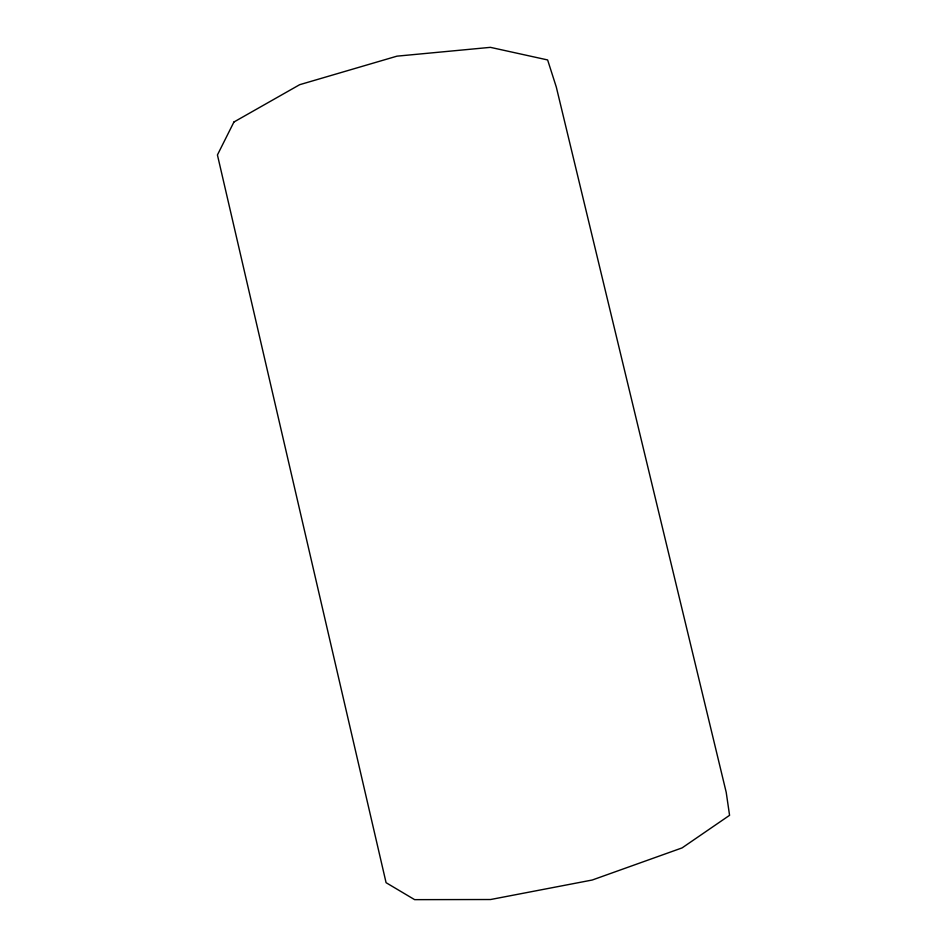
<?xml version="1.0" encoding="UTF-8"?>
<svg xmlns="http://www.w3.org/2000/svg" width="947" height="947" viewBox="0 0 947 947"><rect width="100%" height="100%" fill="white"/><g stroke="black" fill="none" stroke-linecap="round" stroke-linejoin="round"><path stroke-width="1.42" d="M233.933 122.009L217.431 154.941L386.08 882.687L414.632 899.65L490.593 899.52L592.23 880.023L682.1 847.896L729.569 815.32L726.207 792.319L556.303 87.053L547.626 59.945L490.404 47.35L396.982 56.157L299.69 84.685L233.933 122.009"/></g></svg>
